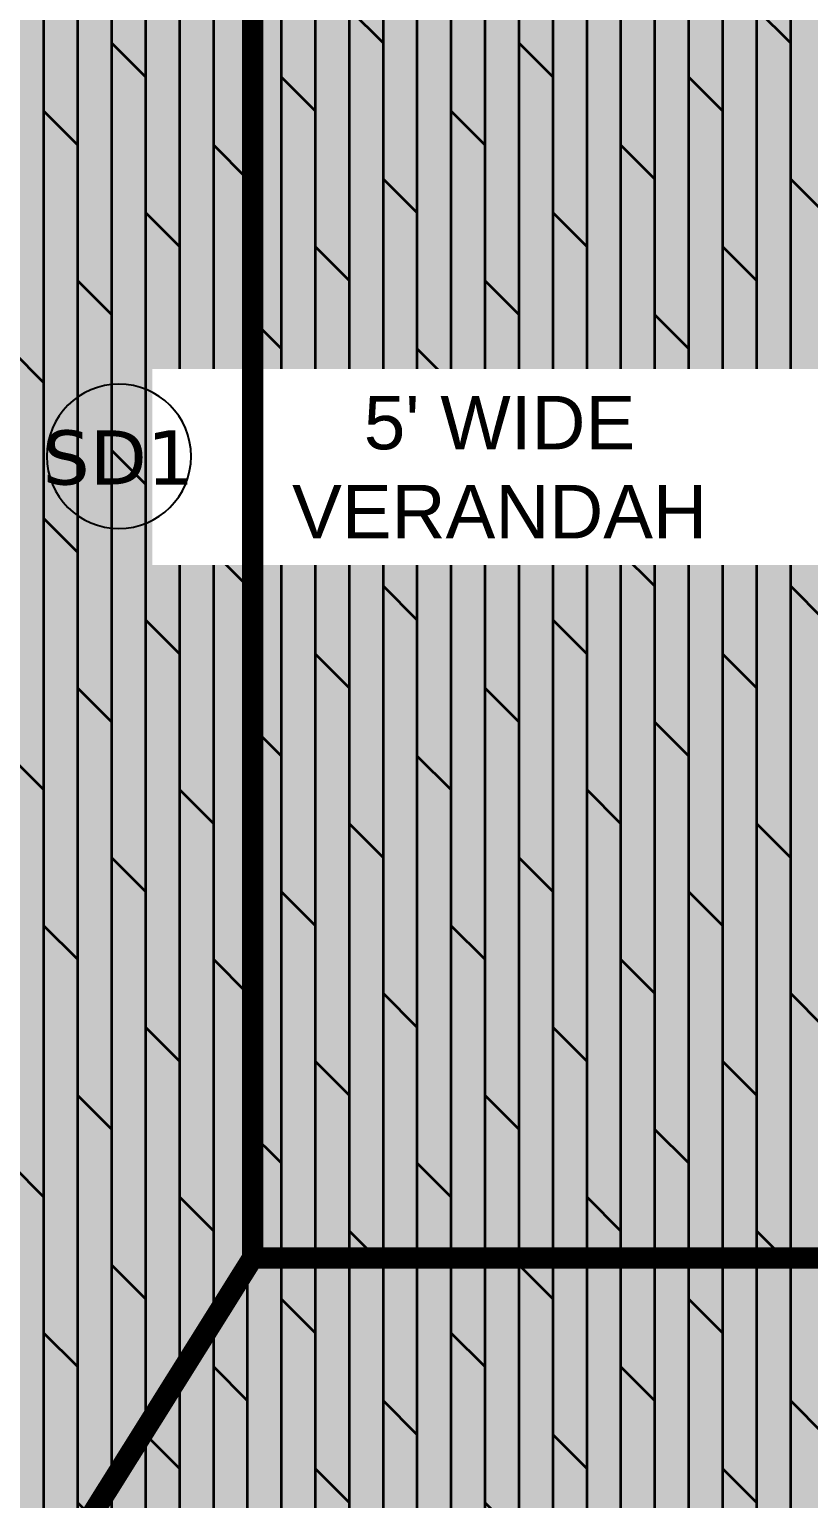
# Model space of a CAD drawing. Header units: millimetres. Extents: x -179928 to 528275, y -469666 to 511935.
# Drawn here: x 234895 to 236353, y 26643 to 29392 of the extents above; entities that cross this region are included whole.
import ezdxf
from ezdxf.enums import TextEntityAlignment as Align

# ---------------------------------------------------------------- set-up
doc = ezdxf.new("R2010")
doc.units = ezdxf.units.MM
doc.linetypes.add('DASHED', pattern=[0.75, 0.5, -0.25])
doc.layers.add('ad-Landscape', color=94, linetype='Continuous', lineweight=35)
for name, color, linetype in [('ad-Primary Roof', 5, 'Continuous'), ('ad-Secondary Roof', 6, 'Continuous'), ('ad-Text main', 7, 'Continuous'), ('ad-Text Main_Door&window Label', 7, 'Continuous'), ('ad-Verandah', 33, 'Continuous')]:
    doc.layers.add(name, color=color, linetype=linetype)
doc.styles.add('6 U T S R N_Typical Floor Plan$0$3BHK-E(NB)$0$grid_text', font='verdana.ttf', dxfattribs={"width": 0.9})
doc.styles.get("Standard").update_dxf_attribs({"font": 'arial.ttf'})

# ---------------------------------------------------------------- blocks, each defined once
blk = doc.blocks.new('zw$6CCD')
at = {"transparency": 33554559}
h = blk.add_hatch(color=43, dxfattribs=at)
h.dxf.hatch_style = 1
h.paths.add_polyline_path([(6190, -13620), (12120, -13620), (12120, -4745), (13640, -4745), (13640, -8875), (14550, -8875), (14550, -14830), (6190, -14830)])
at = {"layer": 'ad-Landscape', "transparency": 33554687}
h = blk.add_hatch(dxfattribs=at)
h.set_pattern_fill('DOLMIT', color=44, scale=10, angle=90)
h.set_pattern_definition([(90, (6195, -14830), (-63.5, 2e-14), []), (135, (6195, -14830), (-127, -127), [89.8026, -179.605])])
h.paths.add_polyline_path([(6190, -13620), (12120, -13620), (12120, -4745), (13640, -4745), (13640, -8875), (14550, -8875), (14550, -14830), (6190, -14830)])
blk = doc.blocks.new('6 U T S R N_Typical Floor Plan$0$ad_Window Tag')
blk.add_circle((0, 0), 150)
at = {"style": '6 U T S R N_Typical Floor Plan$0$3BHK-E(NB)$0$grid_text', "width": 0.9}
blk.add_attdef('D1', text='', height=125, dxfattribs=at).set_placement((0, 0), align=Align.MIDDLE_CENTER)
blk = doc.blocks.new('zw$6540')
at = {"layer": 'ad-Text main', "insert": (13032, 6674.8), "char_height": 100, "width": 1199.585, "attachment_point": 5, "bg_fill": 2}
blk.add_mtext("5' WIDE VERANDAH", dxfattribs=at)
at = {"layer": 'ad-Text Main_Door&window Label'}
ref = blk.add_blockref('6 U T S R N_Typical Floor Plan$0$ad_Window Tag', (12320, 6695), dxfattribs=dict(at, xscale=-0.9, yscale=0.9, zscale=0.9))
ref.add_attrib('D1', 'SD1', dxfattribs={"height": 101.25, "rotation": 2160, "style": '6 U T S R N_Typical Floor Plan$0$3BHK-E(NB)$0$grid_text'}).set_placement((12319, 6692.9), align=Align.MIDDLE_CENTER)
blk = doc.blocks.new('A$Ca594aa6c')
at = {"layer": 'ad-Primary Roof', "linetype": 'DASHED', "ltscale": 2, "const_width": 40}
blk.add_lwpolyline([(12570, -5425), (12570, -8425)], dxfattribs=at)
at = {"layer": 'ad-Secondary Roof', "linetype": 'DASHED', "ltscale": 2, "const_width": 40}
blk.add_lwpolyline([(12570, -8425), (10464.6, -11787.5), (12570, -15150), (14850, -15150), (14850, -8425)], close=True, dxfattribs=at)
blk = doc.blocks.new('1625W-Roof Plan')
blk.add_blockref('A$Ca594aa6c', (0, 13620))
blk = doc.blocks.new('1625_West Villa')
at = {"layer": 'ad-Verandah'}
blk.add_blockref('zw$6CCD', (0, 13620), dxfattribs=at)
at = {"layer": 'ad-Text main'}
blk.add_blockref('zw$6540', (0, 0), dxfattribs=at)
blk.add_blockref('1625W-Roof Plan', (0, 0))
blk = doc.blocks.new("All Plot's Villa Plans")
at = {"ltscale": 5}
blk.add_blockref('1625_West Villa', (222742.3, 21898.3), dxfattribs=at)

msp = doc.modelspace()

# ---------------------------------------------------------------- block references
at = {"ltscale": 5}
msp.add_blockref("All Plot's Villa Plans", (0, 0), dxfattribs=at)

doc.saveas('drawing.dxf')
